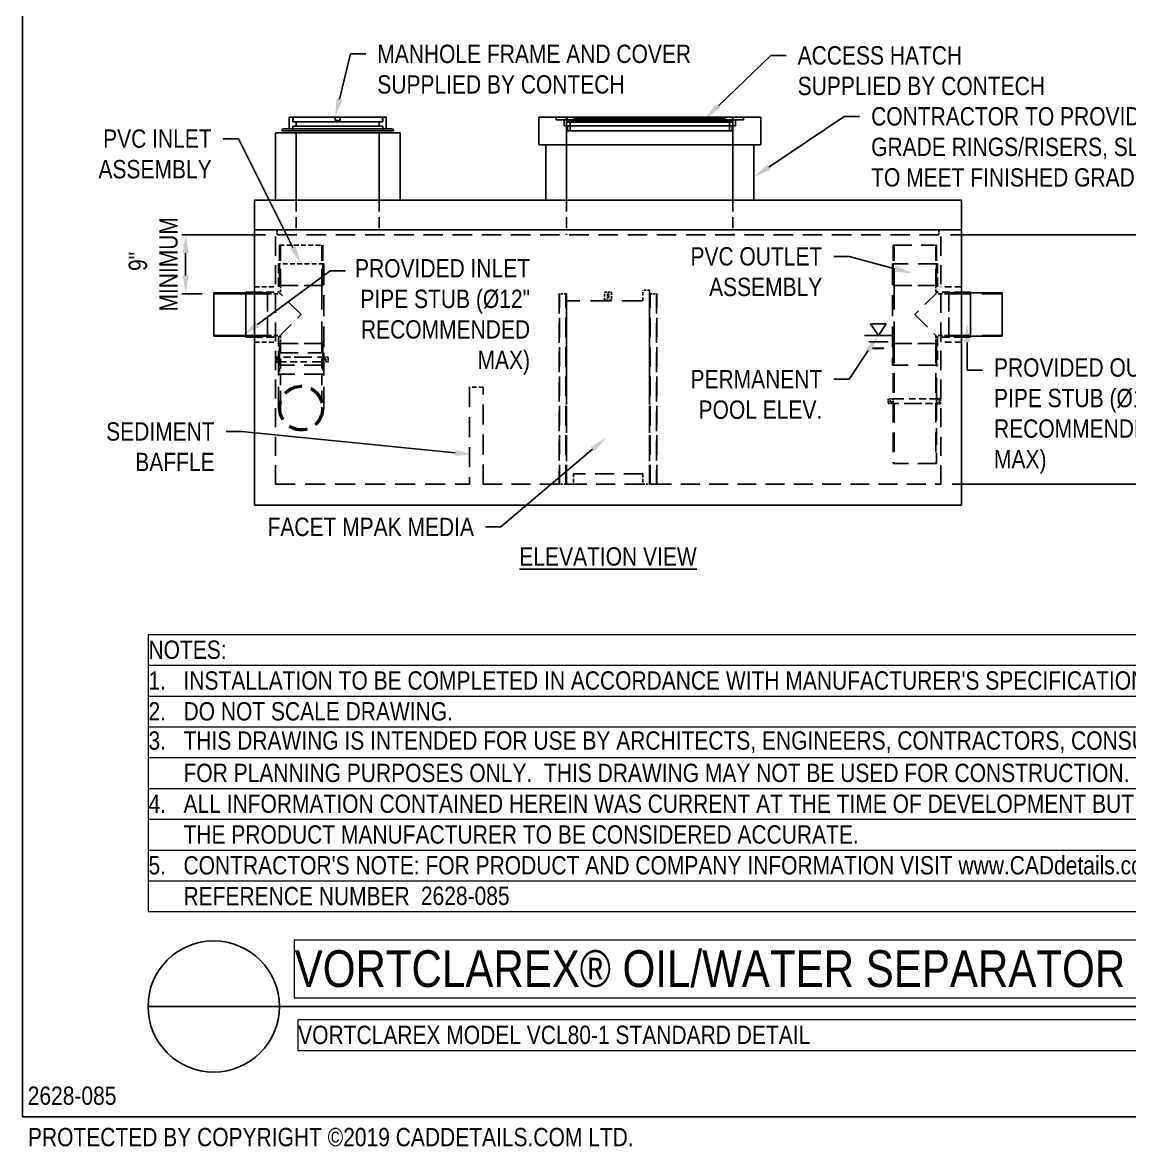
# Model space of a CAD drawing. Extents: x 0 to 216, y -5 to 280.
# Drawn here: x 0 to 143.7, y -3.9 to 142.1 of the extents above; entities that cross this region are included whole.
import ezdxf
from ezdxf import colors
from ezdxf.entities.mleader import LeaderData, LeaderLine
from ezdxf.math import Vec2, Vec3

# ---------------------------------------------------------------- set-up
doc = ezdxf.new("R2010")
doc.units = 0
doc.header["$LTSCALE"] = 10
doc.header["$MEASUREMENT"] = 0
doc.header["$PDMODE"] = 35
doc.linetypes.add('HIDDEN2', pattern=[0.1875, 0.125, -0.0625])
doc.layers.get('0').update_dxf_attribs({"linetype": 'CONTINUOUS'})
doc.layers.get('Defpoints').update_dxf_attribs({"linetype": 'CONTINUOUS'})
for name, color, linetype in [('2628-LOGO$0$CADdetails-7-VERYFINE', 7, 'CONTINUOUS'), ('2628-LOGO$0$CADdetails-FRAME', 7, 'CONTINUOUS'), ('CADdetails-1-FINE', 1, 'CONTINUOUS'), ('CADdetails-2-FINELIGHT', 2, 'CONTINUOUS'), ('CADdetails-7-VERYFINE', 7, 'CONTINUOUS'), ('CADdetails-9-EXTRAFINE', 9, 'CONTINUOUS')]:
    doc.layers.add(name, color=color, linetype=linetype)
doc.styles.add('2628-LOGO$0$CADdetails-NOTES', font='ARIALN.TTF', dxfattribs={"height": 2.38})
doc.styles.add('CADdetails-DETAILTITLE', font='ARIALN.TTF', dxfattribs={"height": 4.77})
doc.styles.add('CADdetails-DIMENSIONS', font='ARIALN.TTF', dxfattribs={"height": 2.38})
doc.styles.add('CADdetails-NOTES', font='ARIALN.TTF', dxfattribs={"height": 2.38})
doc.dimstyles.new('CADdetails-LEADER', dxfattribs={"dimtxt": 2.38, "dimasz": 2.38, "dimexe": 0.5, "dimexo": 1.5, "dimgap": 1, "dimtad": 1, "dimzin": 0, "dimdsep": 46, "dimtxsty": 'CADdetails-DIMENSIONS', "dimcen": 1, "dimclrd": 256, "dimclre": 256, "dimclrt": 256, "dimadec": 0, "dimazin": 0, "dimtfac": 1, "dimtofl": 0, "dimtmove": 0, "dimatfit": 3, "dimfxl": 1, "dimtolj": 1, "dimtzin": 0, "dimarcsym": 0})

# ---------------------------------------------------------------- blocks, each defined once
blk = doc.blocks.new('*T47')
at = {"layer": 'Defpoints', "color": 8, "linetype": 'ByBlock', "lineweight": 0, "transparency": 16777216}
for p, q in [((0, 0), (184.71, 0)), ((0, 0), (0, -36)), ((184.71, 0), (184.71, -36)), ((0, -4), (184.71, -4)), ((0, -8), (184.71, -8)), ((0, -12), (184.71, -12)), ((0, -16), (184.71, -16)), ((0, -20), (184.71, -20)), ((0, -24), (184.71, -24)), ((0, -28), (184.71, -28)), ((0, -32), (184.71, -32)), ((0, -36), (184.71, -36))]:
    blk.add_line(p, q, dxfattribs=at)
at = {"layer": '2628-LOGO$0$CADdetails-FRAME', "transparency": 16777216, "char_height": 2.38, "width": 184.5948, "attachment_point": 4, "style": '2628-LOGO$0$CADdetails-NOTES'}
for s, insert in [('NOTES:', (0.06, -2)), ("1.   INSTALLATION TO BE COMPLETED IN ACCORDANCE WITH MANUFACTURER'S SPECIFICATIONS.", (0.06, -6)), ('2.   DO NOT SCALE DRAWING.', (0.06, -10)), ('3.   THIS DRAWING IS INTENDED FOR USE BY ARCHITECTS, ENGINEERS, CONTRACTORS, CONSULTANTS AND DESIGN PROFESSIONALS', (0.06, -14)), ('      FOR PLANNING PURPOSES ONLY.  THIS DRAWING MAY NOT BE USED FOR CONSTRUCTION.', (0.06, -18)), ('4.   ALL INFORMATION CONTAINED HEREIN WAS CURRENT AT THE TIME OF DEVELOPMENT BUT MUST BE REVIEWED AND APPROVED BY', (0.06, -22)), ('      THE PRODUCT MANUFACTURER TO BE CONSIDERED ACCURATE.', (0.06, -26)), ("5.   CONTRACTOR'S NOTE: FOR PRODUCT AND COMPANY INFORMATION VISIT www.CADdetails.com/info AND ENTER", (0.06, -30)), ('      REFERENCE NUMBER', (0.06, -34))]:
    blk.add_mtext(s, dxfattribs=dict(at, insert=insert))
blk = doc.blocks.new('2628-LOGO')
at = {"layer": '2628-LOGO$0$CADdetails-FRAME'}
for p, q in [((0, 0), (0, 280)), ((216, 0), (0, 0))]:
    blk.add_line(p, q, dxfattribs=at)
blk.add_blockref('*T47', (16.3, 62.65))
at = {"layer": '2628-LOGO$0$CADdetails-7-VERYFINE', "char_height": 2.38, "attachment_point": 1, "style": '2628-LOGO$0$CADdetails-NOTES'}
for insert in [(51.73, 29.89), (0.68, 3.93)]:
    blk.add_mtext_dynamic_manual_height_columns('2628-085', width=53.6533, gutter_width=11.9, heights=[0], dxfattribs=dict(at, insert=insert))
at = {"layer": '2628-LOGO$0$CADdetails-7-VERYFINE', "insert": (0.71, -1.45), "char_height": 2.38, "width": 82.1295, "attachment_point": 1, "style": '2628-LOGO$0$CADdetails-NOTES'}
blk.add_mtext('PROTECTED BY COPYRIGHT ©2019 CADDETAILS.COM LTD.', dxfattribs=at)
blk.add_mtext('PROTECTED BY COPYRIGHT ©2019 CADDETAILS.COM LTD.', dxfattribs=at)
blk = doc.blocks.new('*T33')
at = {"layer": 'Defpoints', "color": 8, "linetype": 'ByBlock', "lineweight": 0, "transparency": 16777216}
for p, q in [((0, 0), (165.2, 0)), ((0, 0), (0, -4)), ((165.2, 0), (165.2, -4)), ((0, -4), (165.2, -4))]:
    blk.add_line(p, q, dxfattribs=at)
at = {"layer": 'CADdetails-1-FINE', "transparency": 16777216, "insert": (0.06, -2), "char_height": 2.38, "width": 165.0809, "attachment_point": 4, "style": 'CADdetails-NOTES'}
blk.add_mtext('VORTCLAREX MODEL VCL80-1 STANDARD DETAIL', dxfattribs=at)
blk = doc.blocks.new('*T34')
at = {"layer": 'Defpoints', "color": 8, "linetype": 'ByBlock', "lineweight": 0, "transparency": 16777216}
for p, q in [((0, 0), (165.65, 0)), ((0, 0), (0, -7.56)), ((165.65, 0), (165.65, -7.56)), ((0, -7.56), (165.65, -7.56))]:
    blk.add_line(p, q, dxfattribs=at)
at = {"layer": 'CADdetails-2-FINELIGHT', "transparency": 16777216, "insert": (0.06, -3.78), "char_height": 4.77, "width": 165.5323, "attachment_point": 4, "style": 'CADdetails-DETAILTITLE'}
blk.add_mtext('VORTCLAREX® OIL/WATER SEPARATOR', dxfattribs=at)
blk = doc.blocks.new('*D40')
at = {"layer": 'CADdetails-7-VERYFINE', "lineweight": -2, "transparency": 16777216}
for p, q in [((120.51, 114.55), (156.88, 114.55)), ((156.38, 112.17), (156.38, 84.53)), ((120.73, 82.15), (156.88, 82.15))]:
    blk.add_line(p, q, dxfattribs=at)
at = {"layer": 'CADdetails-7-VERYFINE', "transparency": 16777216}
for points in [[(155.99, 112.17), (156.78, 112.17), (156.38, 114.55)], [(155.99, 84.53), (156.78, 84.53), (156.38, 82.15)]]:
    blk.add_solid(points, dxfattribs=at)
at = {"layer": 'Defpoints', "color": 0, "transparency": 16777216}
for p in [(119.01, 114.55), (119.23, 82.15), (156.38, 82.15)]:
    blk.add_point(p, dxfattribs=at)
at = {"layer": 'CADdetails-7-VERYFINE', "transparency": 16777216, "insert": (154.17, 98.35), "char_height": 2.38, "attachment_point": 5, "rotation": 90, "style": 'CADdetails-DIMENSIONS'}
blk.add_mtext('\\A1;6\'-0" TYP.', dxfattribs=at)
blk = doc.blocks.new('*D42')
at = {"layer": 'CADdetails-7-VERYFINE', "lineweight": -2, "transparency": 16777216}
for p, q in [((31.56, 114.55), (20.68, 114.55)), ((21.18, 112.17), (21.18, 109.28)), ((23.35, 106.9), (20.68, 106.9))]:
    blk.add_line(p, q, dxfattribs=at)
at = {"layer": 'CADdetails-7-VERYFINE', "transparency": 16777216}
for points in [[(20.79, 112.17), (21.58, 112.17), (21.18, 114.55)], [(20.79, 109.28), (21.58, 109.28), (21.18, 106.9)]]:
    blk.add_solid(points, dxfattribs=at)
at = {"layer": 'Defpoints', "color": 0, "transparency": 16777216}
for p in [(33.06, 114.55), (21.18, 106.9), (24.85, 106.9)]:
    blk.add_point(p, dxfattribs=at)
at = {"layer": 'CADdetails-7-VERYFINE', "transparency": 16777216, "insert": (16.98, 110.72), "char_height": 2.38, "attachment_point": 5, "rotation": 90, "style": 'CADdetails-DIMENSIONS'}
blk.add_mtext('\\A1; 9" \\PMINIMUM', dxfattribs=at)

msp = doc.modelspace()

# ---------------------------------------------------------------- linework, layer by layer
at = {"layer": 'CADdetails-1-FINE'}
for p, q in [((30.134, 119.046), (30.134, 115.221)), ((121.934, 119.046), (30.134, 119.046)), ((121.934, 119.046), (121.934, 115.221)), ((121.934, 115.221), (30.134, 115.221)), ((30.134, 79.446), (30.134, 115.221)), ((30.134, 115.221), (121.934, 115.221)), ((121.934, 79.446), (121.934, 115.221)), ((30.134, 79.446), (121.934, 79.446))]:
    msp.add_line(p, q, dxfattribs=at)
at = {"layer": 'CADdetails-2-FINELIGHT'}
msp.add_line((16.299, 14.322), (200.936, 14.322), dxfattribs=at)
msp.add_circle((24.826, 14.322), 8.527, dxfattribs=at)
at = {"layer": 'CADdetails-9-EXTRAFINE'}
for p, q in [((34.634, 129.846), (47.234, 129.846)), ((34.634, 128.327), (34.634, 129.846)), ((47.234, 128.327), (47.234, 129.846)), ((67.054, 126.246), (67.054, 129.846)), ((95.854, 129.846), (67.054, 129.846)), ((69.304, 129.509), (69.304, 129.846)), ((69.304, 129.509), (93.604, 129.509)), ((70.316, 129.509), (70.316, 128.721)), ((70.316, 128.721), (92.591, 128.721)), ((70.654, 129.846), (70.654, 129.171)), ((70.654, 129.171), (92.254, 129.171)), ((70.71, 129.396), (70.71, 129.846)), ((70.71, 129.396), (92.197, 129.396)), ((70.766, 128.721), (70.766, 128.046)), ((71.104, 129.171), (71.104, 128.046)), ((71.61, 129.846), (71.61, 129.677)), ((71.61, 129.677), (72.904, 129.677)), ((71.779, 129.846), (71.779, 129.677)), ((72.904, 129.846), (72.904, 129.677)), ((72.904, 129.677), (74.254, 129.677)), ((73.072, 129.846), (73.072, 129.677)), ((74.085, 129.846), (74.085, 129.677)), ((74.254, 129.846), (74.254, 129.677)), ((74.254, 129.677), (78.894, 129.677)), ((78.894, 129.846), (78.894, 129.677)), ((78.894, 129.677), (80.244, 129.677)), ((79.063, 129.846), (79.063, 129.677)), ((80.076, 129.846), (80.076, 129.677)), ((80.244, 129.846), (80.244, 129.677)), ((80.244, 129.677), (82.663, 129.677)), ((81.369, 129.846), (81.369, 129.677)), ((81.538, 129.846), (81.538, 129.677)), ((82.663, 129.846), (82.663, 129.677)), ((82.663, 129.677), (84.013, 129.677)), ((82.832, 129.846), (82.832, 129.677)), ((83.844, 129.846), (83.844, 129.677)), ((84.013, 129.846), (84.013, 129.677)), ((84.013, 129.677), (88.654, 129.677)), ((88.654, 129.846), (88.654, 129.677)), ((88.654, 129.677), (90.004, 129.677)), ((88.822, 129.846), (88.822, 129.677)), ((89.835, 129.846), (89.835, 129.677)), ((90.004, 129.846), (90.004, 129.677)), ((90.004, 129.677), (91.297, 129.677)), ((91.129, 129.846), (91.129, 129.677)), ((91.297, 129.846), (91.297, 129.677)), ((91.804, 129.171), (91.804, 128.046)), ((92.141, 128.721), (92.141, 128.046)), ((92.197, 129.396), (92.197, 129.846)), ((92.254, 129.171), (92.254, 129.846)), ((92.591, 129.509), (92.591, 128.721)), ((93.604, 129.509), (93.604, 129.846)), ((95.854, 126.246), (95.854, 129.846)), ((32.834, 127.821), (49.034, 127.821)), ((32.834, 119.046), (32.834, 127.821)), ((33.677, 128.046), (33.677, 128.102)), ((48.19, 128.046), (33.677, 128.046)), ((33.902, 128.327), (47.965, 128.327)), ((48.19, 128.046), (48.19, 128.102)), ((49.034, 119.046), (49.034, 127.821)), ((70.766, 128.046), (92.141, 128.046)), ((67.054, 126.246), (95.854, 126.246)), ((67.954, 119.046), (67.954, 126.246)), ((94.954, 119.046), (94.954, 126.246)), ((24.846, 101.383), (24.846, 107.009)), ((28.987, 107.009), (24.846, 107.009)), ((28.987, 107.123), (30.134, 107.123)), ((123.08, 107.123), (121.934, 107.123)), ((28.987, 101.383), (24.846, 101.383)), ((28.987, 101.269), (30.134, 101.269)), ((123.08, 101.269), (121.934, 101.269))]:
    msp.add_line(p, q, dxfattribs=at)
at = {"layer": 'CADdetails-9-EXTRAFINE', "ltscale": 0.160197}
for p, q in [((35.084, 129.846), (35.084, 129.227)), ((35.084, 128.046), (35.084, 128.665)), ((35.14, 129.846), (35.14, 129.227)), ((46.727, 129.846), (46.727, 129.227)), ((46.784, 129.846), (46.784, 129.227)), ((46.784, 128.046), (46.784, 128.665))]:
    msp.add_line(p, q, dxfattribs=at)
at = {"layer": 'CADdetails-9-EXTRAFINE', "ltscale": 2.016825}
for p, q in [((46.784, 129.227), (35.084, 129.227)), ((35.084, 128.665), (46.784, 128.665))]:
    msp.add_line(p, q, dxfattribs=at)
at = {"layer": 'CADdetails-9-EXTRAFINE', "ltscale": 0.145615}
for p, q in [((35.534, 128.665), (35.534, 129.227)), ((46.334, 128.665), (46.334, 129.227))]:
    msp.add_line(p, q, dxfattribs=at)
at = {"layer": 'CADdetails-9-EXTRAFINE', "ltscale": 0.116452}
for p, q in [((40.596, 129.396), (40.596, 129.846)), ((41.271, 129.846), (41.271, 129.396))]:
    msp.add_line(p, q, dxfattribs=at)
at = {"layer": 'CADdetails-9-EXTRAFINE', "ltscale": 0.174877}
msp.add_line((40.596, 129.396), (41.271, 129.396), dxfattribs=at)
at = {"layer": 'CADdetails-9-EXTRAFINE', "ltscale": 0.933063}
for p, q in [((70.654, 126.246), (70.654, 129.846)), ((92.254, 126.246), (92.254, 129.846))]:
    msp.add_line(p, q, dxfattribs=at)
at = {"layer": 'CADdetails-9-EXTRAFINE', "ltscale": 1.925926}
for p, q in [((35.534, 119.046), (35.534, 127.821)), ((46.334, 119.046), (46.334, 127.821))]:
    msp.add_line(p, q, dxfattribs=at)
at = {"layer": 'CADdetails-9-EXTRAFINE', "ltscale": 2.370311}
for p, q in [((70.654, 119.046), (70.654, 126.246)), ((92.254, 119.046), (92.254, 126.246))]:
    msp.add_line(p, q, dxfattribs=at)
at = {"layer": 'CADdetails-9-EXTRAFINE', "linetype": 'HIDDEN2', "ltscale": 1.16632}
for p, q in [((35.534, 119.046), (35.534, 114.546)), ((46.334, 119.046), (46.334, 114.546)), ((70.654, 119.046), (70.654, 114.546)), ((92.254, 119.046), (92.254, 114.546))]:
    msp.add_line(p, q, dxfattribs=at)
at = {"layer": 'CADdetails-9-EXTRAFINE', "linetype": 'HIDDEN2', "ltscale": 1.979798}
for p, q in [((32.834, 82.146), (32.834, 115.221)), ((119.234, 82.146), (119.234, 115.221))]:
    msp.add_line(p, q, dxfattribs=at)
at = {"layer": 'CADdetails-9-EXTRAFINE', "linetype": 'HIDDEN2', "ltscale": 0.174778}
for p, q in [((33.06, 114.546), (33.06, 115.221)), ((119.007, 114.546), (119.007, 115.221))]:
    msp.add_line(p, q, dxfattribs=at)
at = {"layer": 'CADdetails-9-EXTRAFINE', "linetype": 'HIDDEN2', "ltscale": 2.021079}
msp.add_line((119.007, 114.546), (33.06, 114.546), dxfattribs=at)
at = {"layer": 'CADdetails-9-EXTRAFINE', "linetype": 'HIDDEN2', "ltscale": 0.5}
for p, q in [((33.374, 113.196), (39, 113.196)), ((39.114, 110.777), (33.26, 110.777)), ((30.134, 107.796), (32.834, 107.796)), ((30.134, 100.596), (32.834, 100.596))]:
    msp.add_line(p, q, dxfattribs=at)
at = {"layer": 'CADdetails-9-EXTRAFINE', "linetype": 'HIDDEN2', "ltscale": 1.722222}
for p, q in [((33.374, 107.965), (33.374, 113.196)), ((33.487, 107.965), (33.487, 113.196)), ((38.887, 107.965), (38.887, 113.196)), ((39, 107.965), (39, 113.196)), ((113.067, 107.965), (113.067, 113.196)), ((113.18, 107.965), (113.18, 113.196)), ((118.58, 107.965), (118.58, 113.196)), ((118.694, 107.965), (118.694, 113.196))]:
    msp.add_line(p, q, dxfattribs=at)
at = {"layer": 'CADdetails-9-EXTRAFINE', "linetype": 'HIDDEN2', "ltscale": 1.939875}
for p, q in [((113.067, 113.196), (118.694, 113.196)), ((31.799, 107.009), (31.799, 101.383)), ((31.799, 101.383), (31.799, 107.009)), ((39, 107.965), (33.374, 107.965)), ((33.374, 107.965), (39, 107.965)), ((118.694, 107.965), (113.067, 107.965)), ((113.067, 107.965), (118.694, 107.965)), ((120.268, 101.383), (120.268, 107.009)), ((120.268, 107.009), (120.268, 101.383)), ((33.374, 100.427), (39, 100.427)), ((39, 100.427), (33.374, 100.427)), ((113.067, 100.427), (118.694, 100.427)), ((118.694, 100.427), (113.067, 100.427)), ((39, 96.434), (33.374, 96.434)), ((39, 96.434), (33.374, 96.434)), ((118.694, 84.846), (113.067, 84.846))]:
    msp.add_line(p, q, dxfattribs=at)
at = {"layer": 'CADdetails-9-EXTRAFINE', "linetype": 'HIDDEN2', "ltscale": 0.947132}
for p, q in [((33.26, 110.777), (33.26, 107.123)), ((118.807, 110.777), (118.807, 107.123)), ((33.26, 101.269), (33.26, 97.615)), ((118.807, 101.269), (118.807, 97.615))]:
    msp.add_line(p, q, dxfattribs=at)
at = {"layer": 'CADdetails-9-EXTRAFINE', "linetype": 'HIDDEN2', "ltscale": 0.728875}
for p, q in [((33.374, 110.777), (33.374, 107.965)), ((39, 110.777), (39, 107.965)), ((113.067, 110.777), (113.067, 107.965)), ((118.694, 110.777), (118.694, 107.965)), ((123.08, 107.009), (120.268, 107.009)), ((120.268, 107.009), (123.08, 107.009)), ((123.08, 101.383), (120.268, 101.383)), ((120.268, 101.383), (123.08, 101.383)), ((39, 97.615), (39, 100.427)), ((113.067, 97.615), (113.067, 100.427)), ((118.694, 97.615), (118.694, 100.427)), ((39, 99.246), (39, 96.434))]:
    msp.add_line(p, q, dxfattribs=at)
at = {"layer": 'CADdetails-9-EXTRAFINE', "linetype": 'HIDDEN2', "ltscale": 2.166667}
for p, q in [((39.114, 110.777), (39.114, 97.615)), ((112.953, 110.777), (112.953, 97.615))]:
    msp.add_line(p, q, dxfattribs=at)
at = {"layer": 'CADdetails-9-EXTRAFINE', "linetype": 'HIDDEN2', "ltscale": 2.018066}
for p, q in [((118.807, 110.777), (112.953, 110.777)), ((33.26, 99.246), (39.114, 99.246)), ((39.114, 97.615), (33.26, 97.615)), ((118.807, 97.615), (112.953, 97.615))]:
    msp.add_line(p, q, dxfattribs=at)
at = {"layer": 'CADdetails-9-EXTRAFINE', "ltscale": 2.289185}
for p, q in [((31.799, 106.896), (24.846, 106.896)), ((31.799, 101.496), (24.846, 101.496))]:
    msp.add_line(p, q, dxfattribs=at)
at = {"layer": 'CADdetails-9-EXTRAFINE', "ltscale": 2.018066}
for p, q in [((28.987, 101.269), (28.987, 107.123)), ((123.08, 107.123), (123.08, 101.269))]:
    msp.add_line(p, q, dxfattribs=at)
at = {"layer": 'CADdetails-9-EXTRAFINE', "ltscale": 0.728875}
for p, q in [((28.987, 107.009), (31.799, 107.009)), ((31.799, 107.009), (28.987, 107.009)), ((28.987, 101.383), (31.799, 101.383)), ((31.799, 101.383), (28.987, 101.383))]:
    msp.add_line(p, q, dxfattribs=at)
at = {"layer": 'CADdetails-9-EXTRAFINE', "linetype": 'HIDDEN2', "ltscale": 0.810299}
for p, q in [((30.134, 107.123), (33.26, 107.123)), ((121.934, 107.123), (118.807, 107.123)), ((30.134, 101.269), (33.26, 101.269)), ((121.934, 101.269), (118.807, 101.269))]:
    msp.add_line(p, q, dxfattribs=at)
at = {"layer": 'CADdetails-9-EXTRAFINE', "linetype": 'HIDDEN2', "ltscale": 0.437245}
for p, q in [((31.799, 106.896), (33.487, 106.896)), ((120.268, 106.896), (118.58, 106.896)), ((31.799, 101.496), (33.487, 101.496)), ((120.268, 101.496), (118.58, 101.496))]:
    msp.add_line(p, q, dxfattribs=at)
at = {"layer": 'CADdetails-9-EXTRAFINE', "linetype": 'HIDDEN2', "ltscale": 1.840486}
for p, q in [((36.187, 104.196), (33.26, 107.123)), ((118.807, 107.123), (115.88, 104.196)), ((33.26, 101.269), (36.187, 104.196)), ((115.88, 104.196), (118.807, 101.269))]:
    msp.add_line(p, q, dxfattribs=at)
at = {"layer": 'CADdetails-9-EXTRAFINE', "linetype": 'HIDDEN2', "ltscale": 0.276849}
for p, q in [((33.487, 107.965), (33.487, 106.896)), ((118.58, 107.965), (118.58, 106.896)), ((33.487, 101.496), (33.487, 100.427)), ((118.58, 101.496), (118.58, 100.427))]:
    msp.add_line(p, q, dxfattribs=at)
at = {"layer": 'CADdetails-9-EXTRAFINE', "linetype": 'HIDDEN2', "ltscale": 2.481483}
for p, q in [((38.887, 107.965), (38.887, 100.427)), ((113.18, 107.965), (113.18, 100.427))]:
    msp.add_line(p, q, dxfattribs=at)
at = {"layer": 'CADdetails-9-EXTRAFINE', "linetype": 'HIDDEN2', "ltscale": 2.037052}
for p, q in [((69.706, 106.896), (69.706, 82.146)), ((69.734, 82.146), (69.734, 106.896)), ((70.549, 82.146), (70.549, 106.896)), ((70.634, 82.146), (70.634, 106.896)), ((81.434, 82.146), (81.434, 106.896)), ((81.518, 82.146), (81.518, 106.896)), ((82.334, 106.896), (82.334, 82.146)), ((82.361, 82.146), (82.361, 106.896))]:
    msp.add_line(p, q, dxfattribs=at)
at = {"layer": 'CADdetails-9-EXTRAFINE', "linetype": 'HIDDEN2', "ltscale": 0.240337}
for p, q in [((70.634, 106.896), (69.706, 106.896)), ((70.634, 82.146), (69.706, 82.146))]:
    msp.add_line(p, q, dxfattribs=at)
at = {"layer": 'CADdetails-9-EXTRAFINE', "linetype": 'HIDDEN2', "ltscale": 0.233104}
for p, q in [((75.584, 107.121), (76.484, 107.121)), ((81.434, 107.346), (80.534, 107.346)), ((81.434, 106.896), (82.334, 106.896)), ((76.484, 106.052), (75.584, 106.052)), ((76.484, 105.996), (75.584, 105.996)), ((70.634, 82.146), (71.534, 82.146)), ((80.534, 82.146), (81.434, 82.146)), ((82.334, 82.146), (81.434, 82.146))]:
    msp.add_line(p, q, dxfattribs=at)
at = {"layer": 'CADdetails-9-EXTRAFINE', "linetype": 'HIDDEN2', "ltscale": 0.29143}
for p, q in [((75.584, 105.996), (75.584, 107.121)), ((76.484, 107.121), (76.484, 105.996))]:
    msp.add_line(p, q, dxfattribs=at)
at = {"layer": 'CADdetails-9-EXTRAFINE', "linetype": 'HIDDEN2', "ltscale": 0.116452}
for p, q in [((75.949, 106.39), (75.949, 106.84)), ((76.118, 106.84), (76.118, 106.39))]:
    msp.add_line(p, q, dxfattribs=at)
at = {"layer": 'CADdetails-9-EXTRAFINE', "linetype": 'HIDDEN2', "ltscale": 0.349756}
for p, q in [((80.534, 105.996), (80.534, 107.346)), ((71.534, 83.496), (71.534, 82.146)), ((80.534, 83.496), (80.534, 82.146))]:
    msp.add_line(p, q, dxfattribs=at)
at = {"layer": 'CADdetails-9-EXTRAFINE', "linetype": 'HIDDEN2', "ltscale": 2.074089}
for p, q in [((81.434, 107.346), (81.434, 82.146)), ((58.034, 94.746), (58.034, 82.146)), ((59.834, 82.146), (59.834, 94.746))]:
    msp.add_line(p, q, dxfattribs=at)
at = {"layer": 'CADdetails-9-EXTRAFINE', "linetype": 'HIDDEN2', "ltscale": 0.007032}
for p, q in [((82.334, 106.896), (82.361, 106.896)), ((33.284, 98.504), (33.284, 98.531)), ((33.284, 98.189), (33.284, 98.216)), ((33.284, 98.161), (33.284, 98.189)), ((118.784, 93.121), (118.784, 93.093)), ((118.784, 92.806), (118.784, 92.778)), ((118.784, 92.778), (118.784, 92.75))]:
    msp.add_line(p, q, dxfattribs=at)
at = {"layer": 'CADdetails-9-EXTRAFINE', "linetype": 'HIDDEN2', "ltscale": 0.699713}
for p, q in [((121.934, 107.796), (119.234, 107.796)), ((121.934, 100.596), (119.234, 100.596))]:
    msp.add_line(p, q, dxfattribs=at)
at = {"layer": 'CADdetails-9-EXTRAFINE', "linetype": 'HIDDEN2', "ltscale": 2.289185}
for p, q in [((120.268, 106.896), (127.221, 106.896)), ((120.268, 101.496), (127.221, 101.496))]:
    msp.add_line(p, q, dxfattribs=at)
at = {"layer": 'CADdetails-9-EXTRAFINE', "ltscale": 1.073233}
for p, q in [((123.08, 107.009), (127.221, 107.009)), ((123.08, 101.383), (127.221, 101.383))]:
    msp.add_line(p, q, dxfattribs=at)
at = {"layer": 'CADdetails-9-EXTRAFINE', "ltscale": 1.939875}
msp.add_line((127.221, 107.009), (127.221, 101.383), dxfattribs=at)
at = {"layer": 'CADdetails-9-EXTRAFINE', "linetype": 'HIDDEN2', "ltscale": 2.172839}
msp.add_line((80.534, 105.996), (70.634, 105.996), dxfattribs=at)
at = {"layer": 'CADdetails-9-EXTRAFINE', "linetype": 'HIDDEN2', "ltscale": 1.962978}
for p, q in [((70.634, 105.996), (70.634, 82.146)), ((81.434, 105.996), (81.434, 82.146))]:
    msp.add_line(p, q, dxfattribs=at)
at = {"layer": 'CADdetails-9-EXTRAFINE', "ltscale": 0.813371}
msp.add_line((112.133, 103.013), (110.135, 103.013), dxfattribs=at)
at = {"layer": 'CADdetails-9-EXTRAFINE', "ltscale": 0.470647}
for q in [(110.135, 103.013), (112.133, 103.013)]:
    msp.add_line((111.134, 101.496), q, dxfattribs=at)
at = {"layer": 'CADdetails-9-EXTRAFINE', "ltscale": 1.861685}
for p, q in [((112.934, 101.496), (109.334, 101.496)), ((112.934, 101.468), (109.334, 101.468))]:
    msp.add_line(p, q, dxfattribs=at)
at = {"layer": 'CADdetails-9-EXTRAFINE', "ltscale": 0.007091}
for p, q in [((109.334, 101.468), (109.334, 101.496)), ((112.934, 101.468), (112.934, 101.496)), ((109.88, 100.634), (109.88, 100.662)), ((110.438, 99.8), (110.438, 99.828)), ((111.829, 99.8), (111.829, 99.828)), ((112.387, 100.634), (112.387, 100.662))]:
    msp.add_line(p, q, dxfattribs=at)
at = {"layer": 'CADdetails-9-EXTRAFINE', "linetype": 'HIDDEN2', "ltscale": 0.459175}
for p, q in [((33.374, 98.655), (33.374, 100.427)), ((33.374, 100.427), (33.374, 98.655))]:
    msp.add_line(p, q, dxfattribs=at)
at = {"layer": 'CADdetails-9-EXTRAFINE', "linetype": 'HIDDEN2', "ltscale": 1.035063}
for p, q in [((33.487, 100.427), (33.487, 96.434)), ((38.887, 100.427), (38.887, 96.434)), ((39, 100.427), (39, 96.434))]:
    msp.add_line(p, q, dxfattribs=at)
at = {"layer": 'CADdetails-9-EXTRAFINE', "ltscale": 1.020795}
for p, q in [((112.387, 100.662), (109.88, 100.662)), ((112.387, 100.634), (109.88, 100.634))]:
    msp.add_line(p, q, dxfattribs=at)
at = {"layer": 'CADdetails-9-EXTRAFINE', "ltscale": 0.565818}
for p, q in [((111.829, 99.828), (110.438, 99.828)), ((111.829, 99.8), (110.438, 99.8))]:
    msp.add_line(p, q, dxfattribs=at)
at = {"layer": 'CADdetails-9-EXTRAFINE', "linetype": 'HIDDEN2', "ltscale": 2.051851}
for p, q in [((113.067, 100.427), (113.067, 84.846)), ((113.18, 100.427), (113.18, 84.846)), ((118.58, 100.427), (118.58, 84.846))]:
    msp.add_line(p, q, dxfattribs=at)
at = {"layer": 'CADdetails-9-EXTRAFINE', "linetype": 'HIDDEN2', "ltscale": 2.36474}
msp.add_line((118.694, 100.427), (118.694, 93.244), dxfattribs=at)
at = {"layer": 'CADdetails-9-EXTRAFINE', "linetype": 'HIDDEN2', "ltscale": 0.145615}
for p, q in [((32.861, 98.627), (32.861, 98.065)), ((119.206, 92.654), (119.206, 93.217))]:
    msp.add_line(p, q, dxfattribs=at)
at = {"layer": 'CADdetails-9-EXTRAFINE', "linetype": 'HIDDEN2', "ltscale": 0.101871}
for p, q in [((32.89, 98.684), (33.284, 98.684)), ((33.284, 98.656), (32.89, 98.656)), ((32.89, 98.036), (33.284, 98.036)), ((33.284, 98.009), (32.89, 98.009)), ((118.784, 93.273), (119.177, 93.273)), ((119.177, 93.245), (118.784, 93.245)), ((118.784, 92.626), (119.177, 92.626)), ((119.177, 92.598), (118.784, 92.598))]:
    msp.add_line(p, q, dxfattribs=at)
at = {"layer": 'CADdetails-9-EXTRAFINE', "linetype": 'HIDDEN2', "ltscale": 0.063959}
for p, q in [((33.284, 98.655), (33.036, 98.655)), ((119.031, 93.244), (118.784, 93.244))]:
    msp.add_line(p, q, dxfattribs=at)
at = {"layer": 'CADdetails-9-EXTRAFINE', "linetype": 'HIDDEN2', "ltscale": 0.160197}
for p, q in [((33.036, 98.036), (33.036, 98.655)), ((38.998, 98.036), (38.998, 98.655)), ((39.025, 98.036), (39.025, 98.655)), ((39.673, 98.036), (39.673, 98.655)), ((112.394, 93.244), (112.394, 92.626)), ((113.042, 93.244), (113.042, 92.626)), ((113.069, 93.244), (113.069, 92.626)), ((119.031, 93.244), (119.031, 92.626))]:
    msp.add_line(p, q, dxfattribs=at)
at = {"layer": 'CADdetails-9-EXTRAFINE', "linetype": 'HIDDEN2', "ltscale": 2.37037}
for p, q in [((33.26, 99.246), (33.26, 92.046)), ((39.114, 99.246), (39.114, 92.046))]:
    msp.add_line(p, q, dxfattribs=at)
at = {"layer": 'CADdetails-9-EXTRAFINE', "linetype": 'HIDDEN2', "ltscale": 0.031879}
for p, q in [((33.284, 98.531), (33.284, 98.655)), ((118.784, 93.244), (118.784, 93.121))]:
    msp.add_line(p, q, dxfattribs=at)
at = {"layer": 'CADdetails-9-EXTRAFINE', "linetype": 'HIDDEN2', "ltscale": 0.007149}
for p, q in [((33.284, 98.475), (33.284, 98.504)), ((118.784, 93.093), (118.784, 93.064))]:
    msp.add_line(p, q, dxfattribs=at)
at = {"layer": 'CADdetails-9-EXTRAFINE', "linetype": 'HIDDEN2', "ltscale": 0.02313}
for p, q in [((33.374, 98.475), (33.284, 98.475)), ((33.284, 98.216), (33.374, 98.216)), ((118.784, 93.064), (118.694, 93.064)), ((118.694, 92.806), (118.784, 92.806))]:
    msp.add_line(p, q, dxfattribs=at)
at = {"layer": 'CADdetails-9-EXTRAFINE', "linetype": 'HIDDEN2', "ltscale": 0.031996}
for p, q in [((33.284, 98.036), (33.284, 98.161)), ((118.784, 92.75), (118.784, 92.626))]:
    msp.add_line(p, q, dxfattribs=at)
at = {"layer": 'CADdetails-9-EXTRAFINE', "linetype": 'HIDDEN2', "ltscale": 0.152987}
msp.add_line((33.374, 99.246), (33.374, 98.655), dxfattribs=at)
at = {"layer": 'CADdetails-9-EXTRAFINE', "linetype": 'HIDDEN2', "ltscale": 0.046461}
for p, q in [((33.374, 98.655), (33.374, 98.475)), ((33.374, 98.216), (33.374, 98.036)), ((118.694, 93.064), (118.694, 93.244)), ((118.694, 92.626), (118.694, 92.806))]:
    msp.add_line(p, q, dxfattribs=at)
at = {"layer": 'CADdetails-9-EXTRAFINE', "linetype": 'HIDDEN2', "ltscale": 0.729109}
for p, q in [((36.187, 98.655), (33.374, 98.655)), ((33.374, 98.036), (36.187, 98.036)), ((118.694, 93.244), (115.88, 93.244)), ((115.88, 92.626), (118.694, 92.626))]:
    msp.add_line(p, q, dxfattribs=at)
at = {"layer": 'CADdetails-9-EXTRAFINE', "linetype": 'HIDDEN2', "ltscale": 0.066875}
for p, q in [((33.374, 98.216), (33.374, 98.475)), ((33.374, 98.475), (33.374, 98.216)), ((33.374, 98.475), (33.374, 98.216)), ((118.694, 93.064), (118.694, 92.806))]:
    msp.add_line(p, q, dxfattribs=at)
at = {"layer": 'CADdetails-9-EXTRAFINE', "linetype": 'HIDDEN2', "ltscale": 0.109103}
msp.add_line((33.374, 97.615), (33.374, 98.036), dxfattribs=at)
at = {"layer": 'CADdetails-9-EXTRAFINE', "linetype": 'HIDDEN2', "ltscale": 0.415291}
msp.add_line((33.374, 98.036), (33.374, 96.434), dxfattribs=at)
msp.add_line((33.374, 98.036), (33.374, 96.434), dxfattribs=at)
at = {"layer": 'CADdetails-9-EXTRAFINE', "linetype": 'HIDDEN2', "ltscale": 1.120346}
for p, q in [((36.187, 98.655), (39.025, 98.655)), ((39.025, 98.036), (36.187, 98.036)), ((113.042, 93.244), (115.88, 93.244)), ((115.88, 92.626), (113.042, 92.626))]:
    msp.add_line(p, q, dxfattribs=at)
at = {"layer": 'CADdetails-9-EXTRAFINE', "linetype": 'HIDDEN2', "ltscale": 0.167862}
for p, q in [((39.673, 98.655), (39.025, 98.655)), ((39.025, 98.036), (39.673, 98.036)), ((113.042, 93.244), (112.394, 93.244)), ((112.394, 92.626), (113.042, 92.626))]:
    msp.add_line(p, q, dxfattribs=at)
at = {"layer": 'CADdetails-9-EXTRAFINE', "linetype": 'HIDDEN2', "ltscale": 1.137158}
for p, q in [((33.487, 96.434), (33.487, 92.046)), ((38.887, 96.434), (38.887, 92.046))]:
    msp.add_line(p, q, dxfattribs=at)
at = {"layer": 'CADdetails-9-EXTRAFINE', "linetype": 'HIDDEN2', "ltscale": 0.466408}
msp.add_line((59.834, 94.746), (58.034, 94.746), dxfattribs=at)
at = {"layer": 'CADdetails-9-EXTRAFINE', "linetype": 'HIDDEN2', "ltscale": 1.707457}
msp.add_line((118.694, 92.626), (118.694, 84.846), dxfattribs=at)
at = {"layer": 'CADdetails-9-EXTRAFINE', "linetype": 'HIDDEN2', "ltscale": 1.975309}
msp.add_line((80.534, 83.496), (71.534, 83.496), dxfattribs=at)
at = {"layer": 'CADdetails-9-EXTRAFINE', "linetype": 'HIDDEN2', "ltscale": 2.074074}
msp.add_line((32.834, 82.146), (58.034, 82.146), dxfattribs=at)
at = {"layer": 'CADdetails-9-EXTRAFINE', "linetype": 'HIDDEN2', "ltscale": 1.955556}
msp.add_line((59.834, 82.146), (119.234, 82.146), dxfattribs=at)
at = {"layer": 'CADdetails-9-EXTRAFINE', "linetype": 'HIDDEN2', "ltscale": 0.183037}
for centre, radius in [((39.336, 98.346), 0.112), ((39.336, 98.346), 0.112), ((112.731, 92.935), 0.113), ((112.731, 92.935), 0.112)]:
    msp.add_circle(centre, radius, dxfattribs=at)
at = {"layer": 'CADdetails-9-EXTRAFINE', "linetype": 'HIDDEN2', "ltscale": 2.018066}
msp.add_circle((36.187, 92.046), 2.927, dxfattribs=at)
at = {"layer": 'CADdetails-9-EXTRAFINE', "linetype": 'HIDDEN2', "ltscale": 1.939875}
msp.add_circle((36.187, 92.046), 2.813, dxfattribs=at)
at = {"layer": 'CADdetails-9-EXTRAFINE', "linetype": 'HIDDEN2', "ltscale": 1.861685}
msp.add_circle((36.187, 92.046), 2.7, dxfattribs=at)
at = {"layer": 'CADdetails-9-EXTRAFINE'}
for centre, start, end in [((33.902, 128.102), 90, 180), ((47.965, 128.102), 0, 90)]:
    msp.add_arc(centre, 0.225, start, end, dxfattribs=at)
at = {"layer": 'CADdetails-9-EXTRAFINE', "linetype": 'HIDDEN2', "ltscale": 0.068514}
for centre, start, end in [((76.034, 106.84), 0, 180), ((76.034, 106.39), 180, 0)]:
    msp.add_arc(centre, 0.0844, start, end, dxfattribs=at)
at = {"layer": 'CADdetails-9-EXTRAFINE', "linetype": 'HIDDEN2', "ltscale": 0.022705}
for centre, start, end in [((32.89, 98.627), 90, 180), ((32.89, 98.065), 180, 270), ((119.177, 93.217), 0, 90), ((119.177, 92.654), 270, 0)]:
    msp.add_arc(centre, 0.0562, start, end, dxfattribs=at)
at = {"layer": 'CADdetails-9-EXTRAFINE', "linetype": 'HIDDEN2', "ltscale": 0.011344}
for centre, start, end in [((32.89, 98.627), 90, 180), ((32.89, 98.065), 180, 270), ((119.177, 93.217), 0, 90), ((119.177, 92.654), 270, 0)]:
    msp.add_arc(centre, 0.0284, start, end, dxfattribs=at)
at = {"layer": 'CADdetails-9-EXTRAFINE', "linetype": 'HIDDEN2', "ltscale": 0.073095}
for centre, start, end in [((33.284, 98.594), 270, 90), ((33.284, 98.099), 270, 90), ((118.784, 93.183), 90, 270), ((118.784, 92.688), 90, 270)]:
    msp.add_arc(centre, 0.09, start, end, dxfattribs=at)
at = {"layer": 'CADdetails-9-EXTRAFINE', "linetype": 'HIDDEN2', "ltscale": 0.050373}
for centre, start, end in [((33.284, 98.594), 270, 90), ((33.284, 98.099), 270, 90), ((118.784, 93.183), 90, 270), ((118.784, 92.688), 90, 270)]:
    msp.add_arc(centre, 0.0621, start, end, dxfattribs=at)

# ---------------------------------------------------------------- block references
for name, p in [('*T34', (35.283, 22.987)), ('*T33', (35.735, 12.622))]:
    msp.add_blockref(name, p)
at = {"layer": 'CADdetails-7-VERYFINE'}
msp.add_blockref('2628-LOGO', (0, 0), dxfattribs=at)

# ---------------------------------------------------------------- texts
at = {"layer": 'CADdetails-2-FINELIGHT', "insert": (76.034, 73.97), "char_height": 2.38, "attachment_point": 2, "style": 'CADdetails-NOTES'}
msp.add_mtext_dynamic_manual_height_columns('{\\LELEVATION VIEW}', width=62.25396, gutter_width=3.516, heights=[0], dxfattribs=at)

# ---------------------------------------------------------------- dimensions: what is measured, and where the dimension line sits
at = {"layer": 'CADdetails-7-VERYFINE'}
for base, p1, p2, text, picture, middle in [((21.182, 106.896), (33.06, 114.546), (24.846, 106.896), ' 9" \\PMINIMUM', '*D42', (21.182, 110.721)), ((156.383, 82.146), (119.007, 114.546), (119.234, 82.146), '6\'-0" TYP.', '*D40', (156.383, 98.346))]:
    dim = msp.add_linear_dim(base=base, p1=p1, p2=p2, angle=90, text=text, dimstyle='CADdetails-LEADER', dxfattribs=at)
    dim.commit()
    dim.dimension.update_dxf_attribs({"geometry": picture, "text_midpoint": middle, "dimtype": 160})

# ---------------------------------------------------------------- leaders
ml = msp.add_multileader_mtext('Standard', dxfattribs=at)
ml.set_content('MANHOLE FRAME AND COVER\\PSUPPLIED BY CONTECH', color=256, style='CADdetails-DIMENSIONS')
ml.set_leader_properties()
ml.build(insert=Vec2(0, 0))
ml.multileader.update_dxf_attribs({"dogleg_length": 2, "arrow_head_size": 2.38})
ctx = ml.context
ctx.base_point, ctx.char_height, ctx.arrow_head_size, ctx.landing_gap_size, ctx.plane_origin = Vec3(44.572, 138.042), 2.38, 2.38, 1.5, Vec3(40.592, 129.846)
notes = []
notes.append((ctx, [(1, (1, 1, 0), (42.572, 138.042), (1, 0), 2, [(0, [(40.592, 129.846)], 0, [])])]))
ctx.mtext.insert, ctx.mtext.flow_direction = Vec3(46.072, 139.252), 5
ml = msp.add_multileader_mtext('Standard', dxfattribs=at)
ml.set_content('ACCESS HATCH \\PSUPPLIED BY CONTECH', color=256, style='CADdetails-DIMENSIONS')
ml.set_leader_properties()
ml.build(insert=Vec2(0, 0))
ml.multileader.update_dxf_attribs({"dogleg_length": 2, "arrow_head_size": 2.38})
ctx = ml.context
ctx.base_point, ctx.char_height, ctx.arrow_head_size, ctx.landing_gap_size, ctx.plane_origin = Vec3(99.158, 137.842), 2.38, 2.38, 1.5, Vec3(88.654, 129.677)
notes.append((ctx, [(0, (1, 1, 0), (97.158, 137.842), (1, 0), 2, [(0, [(88.654, 129.677)], 0, [])])]))
ctx.mtext.insert, ctx.mtext.flow_direction = Vec3(100.658, 139.052), 5
ml = msp.add_multileader_mtext('Standard', dxfattribs=at)
ml.set_content('CONTRACTOR TO PROVIDE\\PGRADE RINGS/RISERS, SLAB \\PTO MEET FINISHED GRADE', color=256, style='CADdetails-DIMENSIONS')
ml.set_leader_properties()
ml.build(insert=Vec2(0, 0))
ml.multileader.update_dxf_attribs({"dogleg_length": 2, "arrow_head_size": 2.38})
ctx = ml.context
ctx.base_point, ctx.char_height, ctx.arrow_head_size, ctx.landing_gap_size, ctx.plane_origin = Vec3(108.698, 129.926), 2.38, 2.38, 1.5, Vec3(94.954, 122.028)
notes.append((ctx, [(0, (1, 1, 0), (106.698, 129.926), (1, 0), 2, [(0, [(94.954, 122.028)], 0, [])])]))
ctx.mtext.insert, ctx.mtext.flow_direction = Vec3(110.198, 131.136), 5
ml = msp.add_multileader_mtext('Standard', dxfattribs=at)
ml.set_content('PVC INLET\\PASSEMBLY', color=256, style='CADdetails-DIMENSIONS')
ml.set_leader_properties()
ml.build(insert=Vec2(0, 0))
ml.multileader.update_dxf_attribs({"dogleg_length": 2, "arrow_head_size": 2.38})
ctx = ml.context
ctx.base_point, ctx.char_height, ctx.arrow_head_size, ctx.landing_gap_size, ctx.plane_origin = Vec3(8.383, 127.03), 2.38, 2.38, 1.5, Vec3(36.187, 110.777)
ctx.text_align_type = 2
notes.append((ctx, [(0, (1, 1, 0), (28.059, 127.03), (-1, 0), 2, [(0, [(36.187, 110.777)], 0, [])])]))
ctx.mtext.insert, ctx.mtext.alignment, ctx.mtext.flow_direction = Vec3(24.559, 128.24), 3, 5
ml = msp.add_multileader_mtext('Standard', dxfattribs=at)
ml.set_content('PVC OUTLET\\PASSEMBLY', color=256, style='CADdetails-DIMENSIONS')
ml.set_leader_properties()
ml.build(insert=Vec2(0, 0))
ml.multileader.update_dxf_attribs({"dogleg_length": 2, "arrow_head_size": 2.38})
ctx = ml.context
ctx.base_point, ctx.char_height, ctx.arrow_head_size, ctx.landing_gap_size, ctx.plane_origin = Vec3(85.494, 111.738), 2.38, 2.38, 1.5, Vec3(115.579, 109.538)
ctx.text_align_type = 2
notes.append((ctx, [(1, (1, 1, 0), (107.352, 111.738), (-1, 0), 2, [(0, [(115.579, 109.538)], 0, [])])]))
ctx.mtext.insert, ctx.mtext.alignment, ctx.mtext.flow_direction = Vec3(103.852, 112.948), 3, 5
ml = msp.add_multileader_mtext('Standard', dxfattribs=at)
ml.set_content('PROVIDED INLET\\PPIPE STUB (Ø12" \\PRECOMMENDED \\PMAX)', color=256, style='CADdetails-DIMENSIONS')
ml.set_leader_properties()
ml.build(insert=Vec2(0, 0))
ml.multileader.update_dxf_attribs({"dogleg_length": 2, "arrow_head_size": 2.38})
ctx = ml.context
ctx.base_point, ctx.char_height, ctx.arrow_head_size, ctx.landing_gap_size, ctx.plane_origin = Vec3(41.941, 109.856), 2.38, 2.38, 1.5, Vec3(28.613, 101.496)
ctx.text_align_type = 2
notes.append((ctx, [(1, (1, 1, 0), (39.941, 109.856), (1, 0), 2, [(0, [(28.613, 101.496)], 0, [])])]))
ctx.mtext.insert, ctx.mtext.alignment, ctx.mtext.flow_direction = Vec3(65.904, 111.396), 3, 5
ml = msp.add_multileader_mtext('Standard', dxfattribs=at)
ml.set_content('PROVIDED OUTLET\\PPIPE STUB (Ø12"\\PRECOMMENDED\\PMAX)', color=256, style='CADdetails-DIMENSIONS')
ml.set_leader_properties()
ml.build(insert=Vec2(0, 0))
ml.multileader.update_dxf_attribs({"dogleg_length": 2, "arrow_head_size": 2.38})
ctx = ml.context
ctx.base_point, ctx.char_height, ctx.arrow_head_size, ctx.landing_gap_size, ctx.plane_origin = Vec3(124.652, 96.975), 2.38, 2.38, 1.5, Vec3(123.812, 101.496)
notes.append((ctx, [(0, (1, 1, 0), (122.652, 96.975), (1, 0), 2, [(0, [(122.652, 102.965)], 0, [])])]))
ctx.mtext.insert, ctx.mtext.flow_direction = Vec3(126.152, 98.515), 5
ml = msp.add_multileader_mtext('Standard', dxfattribs=at)
ml.set_content('PERMANENT\\PPOOL ELEV.', color=256, style='CADdetails-DIMENSIONS')
ml.set_leader_properties()
ml.build(insert=Vec2(0, 0))
ml.multileader.update_dxf_attribs({"dogleg_length": 2, "arrow_head_size": 2.38})
ctx = ml.context
ctx.base_point, ctx.char_height, ctx.arrow_head_size, ctx.landing_gap_size, ctx.plane_origin = Vec3(85.499, 95.793), 2.38, 2.38, 1.5, Vec3(111.134, 101.496)
ctx.text_align_type = 2
notes.append((ctx, [(1, (1, 1, 0), (107.352, 95.793), (-1, 0), 2, [(0, [(111.134, 101.496)], 0, [])])]))
ctx.mtext.insert, ctx.mtext.alignment, ctx.mtext.flow_direction = Vec3(103.852, 97.003), 3, 5
ml = msp.add_multileader_mtext('Standard', dxfattribs=at)
ml.set_content('SEDIMENT\\P BAFFLE', color=256, style='CADdetails-DIMENSIONS')
ml.set_leader_properties()
ml.build(insert=Vec2(0, 0))
ml.multileader.update_dxf_attribs({"dogleg_length": 2, "arrow_head_size": 2.38})
ctx = ml.context
ctx.base_point, ctx.char_height, ctx.arrow_head_size, ctx.landing_gap_size, ctx.plane_origin = Vec3(9.536, 89.015), 2.38, 2.38, 1.5, Vec3(58.538, 85.999)
ctx.text_align_type = 2
notes.append((ctx, [(0, (1, 1, 0), (28.447, 89.015), (-1, 0), 2, [(0, [(58.538, 85.999)], 0, [])])]))
ctx.mtext.insert, ctx.mtext.alignment, ctx.mtext.flow_direction = Vec3(24.947, 90.205), 3, 5
ml = msp.add_multileader_mtext('Standard', dxfattribs=at)
ml.set_content('FACET MPAK MEDIA', color=256, style='CADdetails-DIMENSIONS')
ml.set_leader_properties()
ml.build(insert=Vec2(0, 0))
ml.multileader.update_dxf_attribs({"dogleg_length": 2, "arrow_head_size": 2.38})
ctx = ml.context
ctx.base_point, ctx.char_height, ctx.arrow_head_size, ctx.landing_gap_size, ctx.plane_origin = Vec3(30.536, 76.604), 2.38, 2.38, 1.5, Vec3(75.847, 88.245)
ctx.text_align_type = 2
notes.append((ctx, [(0, (1, 1, 0), (62.125, 76.604), (-1, 0), 2, [(0, [(75.847, 88.245)], 0, [])])]))
ctx.mtext.insert, ctx.mtext.alignment, ctx.mtext.flow_direction = Vec3(58.625, 77.814), 3, 5
for ctx, leaders in notes:
    for number, flags, end, landing, length, lines in leaders:
        leader = LeaderData()
        leader.index, (leader.has_last_leader_line, leader.has_dogleg_vector, leader.attachment_direction) = number, flags
        leader.last_leader_point, leader.dogleg_vector, leader.dogleg_length = Vec3(end), Vec3(landing), length
        for number, points, colour, breaks in lines:
            line = LeaderLine()
            line.index, line.vertices, line.color, line.breaks = number, Vec3.list(points), colors.encode_raw_color(colour), breaks
            leader.lines.append(line)
        ctx.leaders.append(leader)

doc.saveas('drawing.dxf')
